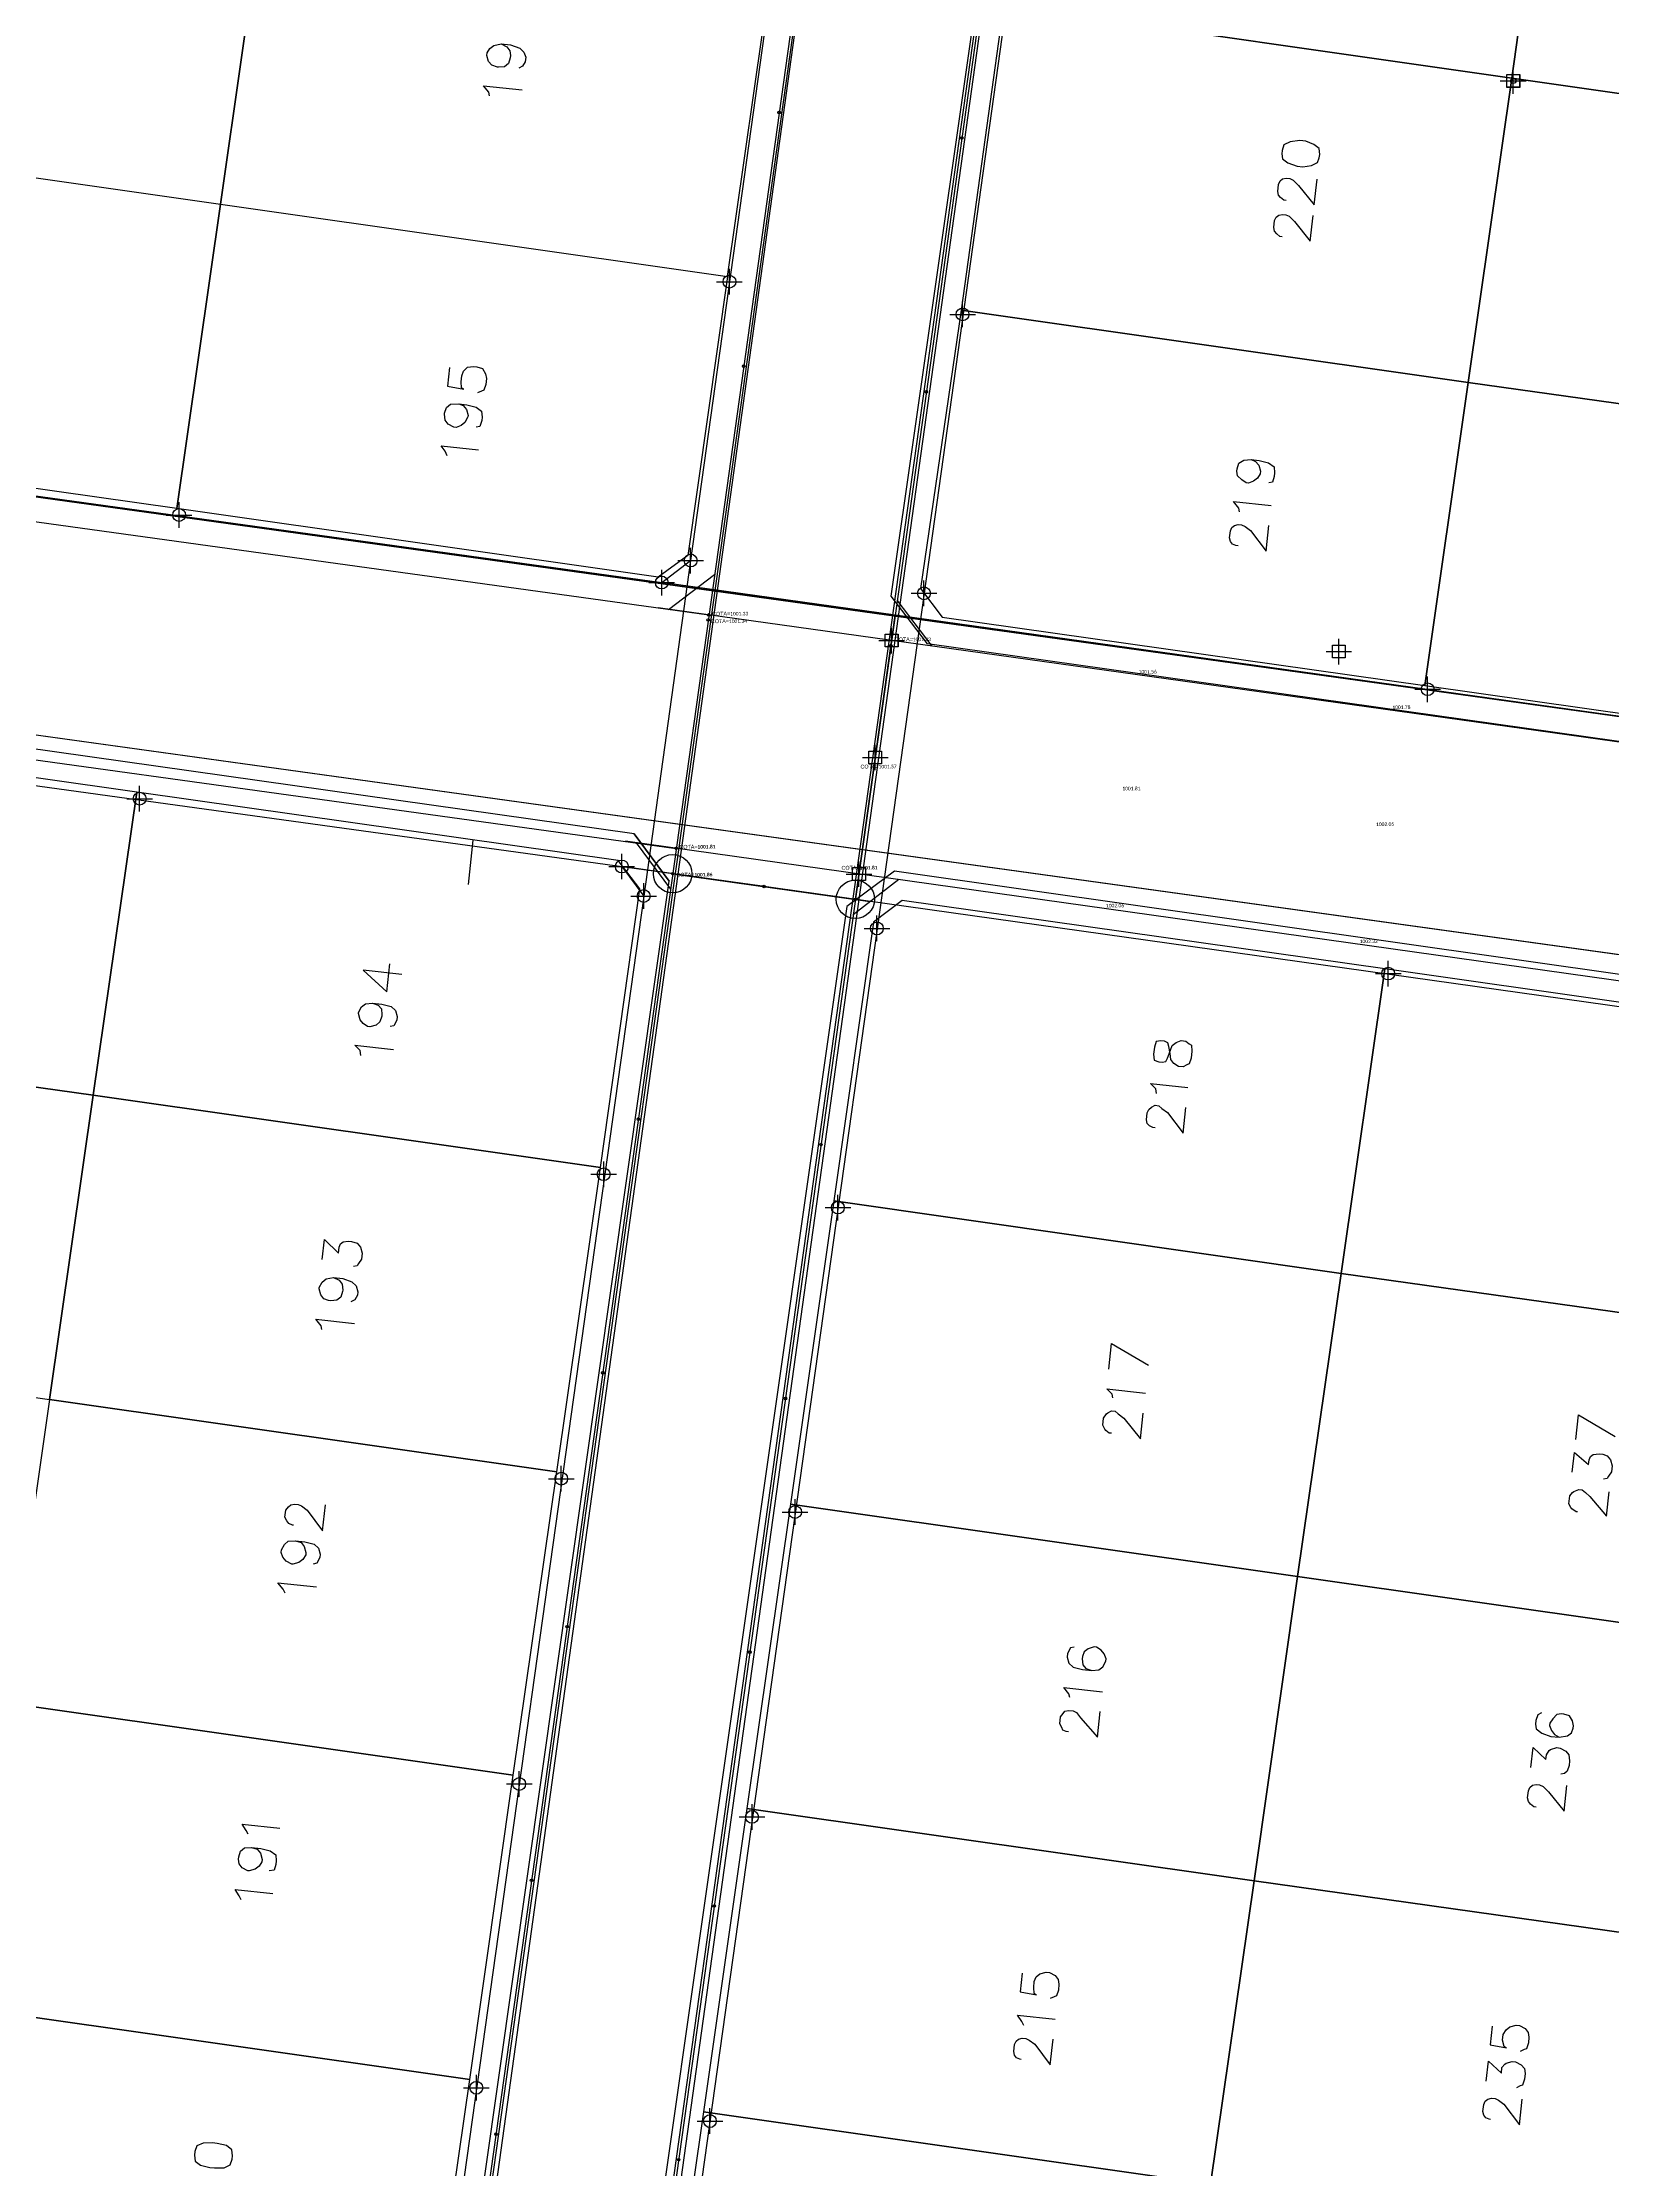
# Model space of a CAD drawing. Header units: metres. Extents: x -977055 to 805873, y -1033982 to 242021.
# Drawn here: x 919.5 to 980.7, y 897.5 to 980.5 of the extents above; entities that cross this region are included whole.
import ezdxf

# ---------------------------------------------------------------- set-up
doc = ezdxf.new("R2010")
doc.units = ezdxf.units.M
doc.header["$PDMODE"] = 32
doc.header["$PDSIZE"] = 1.5
for name, color, linetype in [('12-CONDICIONES EXISTENTES', 2, 'Continuous'), ('C-ANNO-MATC-TEXT', 150, 'Continuous'), ('C-ROAD-PROF-TEXT', 11, 'Continuous'), ('LOTE 243', 6, 'Continuous'), ('PUNTOS V', 4, 'Continuous'), ('V-NODE', 1, 'Continuous')]:
    doc.layers.add(name, color=color, linetype=linetype)
doc.layers.add('PDF2_area escolar', color=7, linetype='Continuous', true_color=0x989898)
doc.layers.add('PDF_Geometry', color=7, linetype='Continuous', true_color=0x797979)
doc.layers.get('PDF2_area escolar').off()
doc.styles.add('CITY2', font='stylu.ttf', dxfattribs={"height": 0.2})
doc.styles.get("Standard").update_dxf_attribs({"font": 'arial.ttf'})
doc.dimstyles.new('COTAS2', dxfattribs={"dimtxt": 0.02, "dimasz": 0.1, "dimexe": 0.15, "dimexo": 0.08, "dimgap": 0.05, "dimtad": 1, "dimzin": 0, "dimdsep": 46, "dimtxsty": 'CITY2', "dimblk": 'ARCHTICK', "dimcen": 1, "dimdle": 0.1, "dimclrd": 1, "dimclre": 1, "dimclrt": 2, "dimadec": 0, "dimazin": 0, "dimtfac": 1, "dimtofl": 0, "dimtmove": 0, "dimatfit": 3, "dimldrblk": 'ARCHTICK', "dimfxl": 0.18, "dimtolj": 1, "dimtzin": 0, "dimarcsym": 0})

# ---------------------------------------------------------------- blocks, each defined once
blk = doc.blocks.new('base')
at = {"layer": 'PDF_Geometry', "lineweight": 25, "extrusion": (-0.000787417, 0.063364, 0.99799), "elevation": 0.026}
for points in [[(-314.355, -197.288), (-299.601, -195.681), (-292.744, -194.188), (-282.663, -192.111), (-274.476, -190.361), (-258.037, -185.154), (-248.029, -180.61), (-240.539, -177.71), (-228.643, -174.042), (-222.733, -172.714), (-217.384, -171.04), (-209.935, -169.248), (-202.16, -164.759), (-196.196, -160.284), (-195.073, -159.817), (-178.095, -157.457), (-154.298, -156.614), (-136.667, -154.611), (-124.436, -153.164), (-118.066, -151.474), (-100.79, -146.646), (-80.955, -140.967), (-73.385, -139.328), (-61.694, -135.822), (-40.504, -131.604), (-37.727, -130.872), (-17.661, -129.441), (1.311, -127.461), (21.092, -124.929), (41.006, -122.83), (47.376, -123.458), (63.592, -123.186), (81.402, -124.312), (85.639, -96.072), (88.705, -66.393), (92.811, -40.781), (97.16, -22.386), (100.596, -1.562), (102.483, 8.32), (109.691, 37.361), (117.528, 76.62), (126.217, 115.638), (131.513, 149.592), (134.682, 173.973), (136.916, 195.591), (139.956, 229.678), (141.558, 250.676), (142.614, 271.37), (143.252, 283.21), (147.066, 312.938), (152.58, 355.631), (153.554, 396.042), (150.869, 418.02), (151.777, 438.639), (150.959, 458.028), (151.777, 438.639), (150.869, 418.02), (153.554, 396.042), (152.58, 355.631), (147.066, 312.938), (143.252, 283.21), (142.614, 271.37), (141.558, 250.676), (139.956, 229.678), (136.916, 195.591), (134.682, 173.973), (131.513, 149.592), (126.217, 115.638), (117.528, 76.62), (109.691, 37.361), (102.483, 8.32), (100.596, -1.562), (97.16, -22.386), (92.811, -40.781), (88.705, -66.393), (85.639, -96.072), (81.402, -124.312), (63.592, -123.186), (47.376, -123.458), (41.006, -122.83), (21.092, -124.929), (1.311, -127.461), (-17.661, -129.441), (-37.727, -130.872), (-40.504, -131.604), (-61.694, -135.822), (-73.385, -139.328), (-80.955, -140.967), (-100.79, -146.646), (-118.066, -151.474), (-124.436, -153.164), (-136.667, -154.611), (-154.298, -156.614), (-178.095, -157.457), (-195.073, -159.817), (-196.196, -160.284), (-202.16, -164.759), (-209.935, -169.248), (-217.384, -171.04), (-222.733, -172.714), (-228.643, -174.042), (-240.539, -177.71), (-248.029, -180.61), (-258.037, -185.154), (-274.476, -190.361), (-282.663, -192.111), (-292.744, -194.188), (-299.601, -195.681), (-314.355, -197.288), (-312.178, -178.446), (-309.146, -157.898), (-306.876, -132.899), (-305.823, -118.002), (-298.643, -78.802), (-291.055, -45.077), (-282.252, -15.116), (-275.645, 10.473), (-270.319, 33.898), (-263.825, 63.164), (-258.15, 86.408), (-284.424, 123.888)], [(-120.33, -7.08), (-121.726, -5.196), (-110.823, 64.902), (-108.945, 66.252), (-70.522, 60.325), (-69.126, 58.441), (-80.029, -11.657), (-81.907, -13.007)], [(-54.176, 36.654), (-54.394, 36.773), (-54.514, 36.926), (-54.538, 37.115), (-54.527, 37.206), (-54.454, 37.429), (-54.3, 37.55), (-54.066, 37.568), (-54.02, 37.562), (-53.797, 37.489), (-53.677, 37.335), (-53.613, 37.096), (-53.624, 37.004), (-53.737, 36.833), (-53.891, 36.712), (-54.176, 36.654), (-54.542, 36.698), (-54.897, 36.833), (-55.063, 36.992), (-55.132, 37.186), (-55.11, 37.369), (-54.997, 37.541), (-54.849, 37.616)], [(-53.7, 38.683), (-53.671, 38.54), (-53.47, 38.284), (-54.978, 38.466)], [(-84.739, 43.164), (-84.647, 43.153), (-84.521, 43.045), (-84.441, 42.943), (-84.412, 42.8), (-84.445, 42.526), (-84.507, 42.395), (-84.609, 42.314), (-84.752, 42.285), (-84.889, 42.301), (-85.021, 42.364), (-85.227, 42.574), (-85.83, 43.342), (-85.951, 42.337)], [(-84.568, 44.581), (-84.477, 44.57), (-84.35, 44.462), (-84.27, 44.36), (-84.241, 44.217), (-84.274, 43.943), (-84.336, 43.811), (-84.439, 43.731), (-84.581, 43.702), (-84.718, 43.718), (-84.85, 43.781), (-85.056, 43.991), (-85.659, 44.759), (-85.781, 43.754)], [(-52.006, 49.283), (-51.917, 50.015), (-52.552, 50.137), (-52.466, 50.081), (-52.448, 49.847), (-52.475, 49.618), (-52.543, 49.441), (-52.702, 49.274), (-52.936, 49.256), (-53.073, 49.273), (-53.296, 49.346), (-53.411, 49.545), (-53.435, 49.734), (-53.408, 49.962), (-53.334, 50.185), (-53.237, 50.22), (-53.089, 50.295)], [(-52.343, 50.715), (-52.52, 50.783), (-52.641, 50.936), (-52.705, 51.176), (-52.699, 51.222), (-52.58, 51.439), (-52.427, 51.56), (-52.233, 51.629), (-52.142, 51.618), (-51.924, 51.499), (-51.803, 51.346), (-51.785, 51.112), (-51.791, 51.066), (-51.864, 50.843), (-52.018, 50.722), (-52.343, 50.715), (-52.663, 50.754), (-53.023, 50.843), (-53.235, 51.008), (-53.253, 51.242), (-53.237, 51.379), (-53.164, 51.602), (-53.021, 51.631)], [(-51.867, 52.744), (-51.797, 52.55), (-51.637, 52.346), (-53.099, 52.522)], [(-83.242, 53.278), (-83.419, 53.346), (-83.54, 53.5), (-83.604, 53.739), (-83.593, 53.831), (-83.479, 54.003), (-83.326, 54.123), (-83.132, 54.193), (-83.04, 54.182), (-82.869, 54.068), (-82.702, 53.909), (-82.679, 53.721), (-82.69, 53.629), (-82.763, 53.406), (-82.962, 53.291), (-83.242, 53.278), (-83.562, 53.317), (-83.922, 53.407), (-84.134, 53.571), (-84.152, 53.805), (-84.136, 53.943), (-84.062, 54.166), (-83.92, 54.195)], [(-82.766, 55.308), (-82.736, 55.165), (-82.535, 54.909), (-83.998, 55.085)], [(-82.697, 56.644), (-82.606, 56.633), (-82.474, 56.571), (-82.394, 56.469), (-82.365, 56.326), (-82.398, 56.052), (-82.46, 55.92), (-82.562, 55.84), (-82.705, 55.811), (-82.842, 55.827), (-82.974, 55.889), (-83.186, 56.054), (-83.783, 56.868), (-83.904, 55.862)], [(-70.522, 60.325), (-69.126, 58.441)], [(-52.49, 69.513), (-52.699, 67.776)], [(-58.98, 67.605), (-60.33, 69.484)], [(-95.361, 161.299), (-95.875, 161.268), (-108.942, 77.056), (-107.591, 75.178), (-69.128, 69.199), (-67.25, 70.549), (-53.172, 161.224)], [(-69.128, 69.199), (-67.25, 70.549)], [(-49.844, 72.997), (-48.336, 72.815), (-49.253, 73.667), (-49.385, 72.57)], [(-48.69, 74.11), (-48.913, 74.183), (-49.034, 74.336), (-49.052, 74.57), (-49.046, 74.616), (-48.973, 74.839), (-48.819, 74.96), (-48.58, 75.024), (-48.488, 75.013), (-48.317, 74.899), (-48.196, 74.746), (-48.132, 74.506), (-48.138, 74.46), (-48.256, 74.243), (-48.41, 74.122), (-48.69, 74.11), (-49.056, 74.154), (-49.416, 74.243), (-49.582, 74.403), (-49.646, 74.642), (-49.629, 74.779), (-49.51, 74.997), (-49.368, 75.026)], [(-48.214, 76.139), (-48.19, 75.951), (-47.983, 75.74), (-49.492, 75.922)], [(-79.241, 78.022), (-79.217, 77.834), (-79.01, 77.623), (-80.473, 77.8)], [(-79.172, 79.359), (-79.081, 79.348), (-78.949, 79.285), (-78.869, 79.183), (-78.84, 79.04), (-78.873, 78.766), (-78.935, 78.635), (-79.037, 78.554), (-79.186, 78.479), (-79.323, 78.496), (-79.449, 78.604), (-79.661, 78.768), (-80.258, 79.582), (-80.379, 78.577)], [(-46.604, 84.106), (-46.698, 83.329), (-47.237, 83.858), (-47.265, 83.629), (-47.327, 83.498), (-47.429, 83.417), (-47.618, 83.394), (-47.755, 83.41), (-47.978, 83.483), (-48.098, 83.637), (-48.162, 83.877), (-48.135, 84.105), (-48.021, 84.277), (-47.965, 84.363), (-47.822, 84.392)], [(-47.03, 84.807), (-47.248, 84.926), (-47.368, 85.079), (-47.386, 85.313), (-47.381, 85.359), (-47.308, 85.582), (-47.154, 85.703), (-46.92, 85.721), (-46.829, 85.71), (-46.651, 85.642), (-46.531, 85.489), (-46.467, 85.249), (-46.472, 85.203), (-46.591, 84.986), (-46.745, 84.865), (-47.03, 84.807), (-47.396, 84.851), (-47.75, 84.986), (-47.917, 85.145), (-47.981, 85.385), (-47.964, 85.522), (-47.851, 85.694), (-47.703, 85.769)], [(-46.554, 86.836), (-46.525, 86.693), (-46.324, 86.437), (-47.832, 86.619)], [(-77.25, 88.772), (-77.371, 87.767), (-78.797, 88.634)], [(-77.392, 89.902), (-77.363, 89.76), (-77.156, 89.549), (-78.665, 89.731)], [(-77.318, 91.284), (-77.227, 91.273), (-77.101, 91.166), (-77.06, 91.114), (-76.986, 90.966), (-77.019, 90.692), (-77.132, 90.52), (-77.183, 90.48), (-77.331, 90.405), (-77.469, 90.422), (-77.595, 90.529), (-77.807, 90.694), (-78.45, 91.514), (-78.571, 90.508)], [(-95.439, 91.752), (-95.555, 90.792), (-96.981, 91.659)], [(-95.285, 93.032), (-95.379, 92.255), (-95.923, 92.738), (-95.945, 92.555), (-96.008, 92.423), (-96.11, 92.343), (-96.344, 92.325), (-96.481, 92.341), (-96.659, 92.409), (-96.779, 92.563), (-96.843, 92.802), (-96.815, 93.031), (-96.702, 93.202), (-96.645, 93.288), (-96.503, 93.318)], [(-45.354, 94.482), (-45.309, 94.476), (-45.177, 94.414), (-45.097, 94.312), (-45.022, 94.164), (-45.055, 93.889), (-45.163, 93.763), (-45.265, 93.683), (-45.408, 93.654), (-45.545, 93.67), (-45.677, 93.732), (-45.889, 93.897), (-46.486, 94.711), (-46.607, 93.705)], [(-95.469, 94.584), (-95.423, 94.579), (-95.252, 94.465), (-95.211, 94.414), (-95.136, 94.266), (-95.175, 93.946), (-95.283, 93.82), (-95.334, 93.78), (-95.528, 93.71), (-95.665, 93.727), (-95.791, 93.835), (-95.958, 93.994), (-96.606, 94.768), (-96.722, 93.808)], [(-45.42, 95.093), (-45.643, 95.166), (-45.764, 95.319), (-45.827, 95.559), (-45.816, 95.65), (-45.703, 95.822), (-45.549, 95.943), (-45.31, 96.007), (-45.264, 96.001), (-45.047, 95.882), (-44.926, 95.729), (-44.857, 95.535), (-44.868, 95.443), (-44.987, 95.226), (-45.14, 95.105), (-45.42, 95.093), (-45.786, 95.137), (-46.146, 95.226), (-46.312, 95.386), (-46.376, 95.625), (-46.359, 95.762), (-46.24, 95.98), (-46.098, 96.009)], [(-44.989, 97.127), (-44.914, 96.979), (-44.713, 96.723), (-46.222, 96.905)], [(-75.756, 99.629), (-75.614, 99.658), (-75.495, 99.875), (-75.478, 100.012), (-75.542, 100.252), (-75.709, 100.411), (-76.069, 100.501), (-76.434, 100.545), (-76.714, 100.532), (-76.868, 100.412), (-76.987, 100.194), (-76.998, 100.103), (-76.928, 99.909), (-76.808, 99.755), (-76.636, 99.642), (-76.545, 99.631), (-76.305, 99.695), (-76.151, 99.815), (-76.084, 99.993), (-76.073, 100.084), (-76.091, 100.318), (-76.211, 100.472), (-76.434, 100.545)], [(-75.565, 101.6), (-75.536, 101.457), (-75.335, 101.201), (-76.844, 101.383)], [(-75.497, 102.936), (-75.406, 102.925), (-75.274, 102.863), (-75.239, 102.766), (-75.164, 102.618), (-75.198, 102.343), (-75.305, 102.217), (-75.362, 102.131), (-75.505, 102.102), (-75.688, 102.124), (-75.819, 102.187), (-75.98, 102.391), (-76.629, 103.165), (-76.75, 102.16)], [(-93.968, 102.425), (-93.82, 102.5), (-93.747, 102.723), (-93.73, 102.861), (-93.754, 103.049), (-93.966, 103.214), (-94.32, 103.349), (-94.64, 103.388), (-94.971, 103.335), (-95.125, 103.214), (-95.193, 103.037), (-95.204, 102.945), (-95.18, 102.757), (-95.065, 102.558), (-94.842, 102.484), (-94.75, 102.473), (-94.562, 102.497), (-94.403, 102.663), (-94.289, 102.835), (-94.278, 102.927), (-94.348, 103.12), (-94.468, 103.274), (-94.64, 103.388)], [(-93.526, 104.552), (-93.62, 103.775), (-94.119, 104.252), (-94.141, 104.069), (-94.254, 103.897), (-94.305, 103.857), (-94.545, 103.793), (-94.682, 103.81), (-94.9, 103.929), (-95.02, 104.083), (-95.038, 104.317), (-95.016, 104.499), (-94.943, 104.722), (-94.841, 104.803), (-94.698, 104.832)], [(-93.71, 106.104), (-93.619, 106.093), (-93.493, 105.985), (-93.412, 105.883), (-93.383, 105.74), (-93.416, 105.466), (-93.478, 105.334), (-93.581, 105.254), (-93.723, 105.225), (-93.861, 105.241), (-93.992, 105.303), (-94.199, 105.514), (-94.802, 106.282), (-94.923, 105.276)], [(-43.438, 106.539), (-43.363, 106.391), (-43.208, 106.141), (-44.67, 106.317)], [(-43.56, 107.064), (-43.783, 107.137), (-43.904, 107.291), (-43.968, 107.531), (-43.957, 107.622), (-43.843, 107.794), (-43.69, 107.914), (-43.45, 107.978), (-43.404, 107.973), (-43.187, 107.854), (-43.066, 107.7), (-43.043, 107.512), (-43.054, 107.42), (-43.127, 107.197), (-43.281, 107.077), (-43.56, 107.064), (-43.926, 107.108), (-44.286, 107.198), (-44.498, 107.363), (-44.516, 107.597), (-44.5, 107.734), (-44.427, 107.957), (-44.238, 107.98)], [(-43.13, 109.099), (-43.055, 108.951), (-42.899, 108.7), (-44.362, 108.876)], [(-73.575, 112.35), (-73.487, 113.081), (-74.121, 113.204), (-74.035, 113.147), (-74.017, 112.913), (-74.044, 112.684), (-74.112, 112.507), (-74.266, 112.386), (-74.505, 112.323), (-74.642, 112.339), (-74.86, 112.458), (-74.981, 112.612), (-75.004, 112.8), (-74.977, 113.029), (-74.903, 113.252), (-74.807, 113.286), (-74.658, 113.361)], [(-73.607, 114.394), (-73.532, 114.246), (-73.376, 113.995), (-74.839, 114.171)], [(-91.892, 114.649), (-91.804, 115.381), (-92.439, 115.503), (-92.353, 115.447), (-92.289, 115.207), (-92.316, 114.979), (-92.43, 114.807), (-92.583, 114.686), (-92.823, 114.622), (-92.96, 114.639), (-93.178, 114.758), (-93.298, 114.911), (-93.322, 115.1), (-93.294, 115.328), (-93.221, 115.551), (-93.124, 115.586), (-92.976, 115.661)], [(-73.493, 115.725), (-73.447, 115.719), (-73.315, 115.657), (-73.235, 115.555), (-73.206, 115.412), (-73.239, 115.138), (-73.301, 115.006), (-73.403, 114.926), (-73.546, 114.897), (-73.683, 114.913), (-73.815, 114.975), (-74.027, 115.14), (-74.624, 115.954), (-74.745, 114.948)], [(-91.634, 116.797), (-91.727, 116.02), (-92.226, 116.498), (-92.254, 116.269), (-92.362, 116.143), (-92.413, 116.103), (-92.652, 116.039), (-92.789, 116.056), (-93.007, 116.175), (-93.128, 116.328), (-93.151, 116.517), (-93.124, 116.745), (-93.05, 116.968), (-92.954, 117.003), (-92.805, 117.078)], [(-91.777, 118.299), (-91.732, 118.293), (-91.6, 118.231), (-91.52, 118.128), (-91.49, 117.986), (-91.523, 117.712), (-91.586, 117.58), (-91.688, 117.5), (-91.831, 117.47), (-91.968, 117.487), (-92.099, 117.549), (-92.311, 117.714), (-92.909, 118.528), (-93.03, 117.522)]]:
    blk.add_lwpolyline(points, dxfattribs=at)
for points in [[(-93.603, 38.482), (-95.401, 26.643), (-75.646, 23.567), (-73.803, 35.401)], [(-113.358, 41.558), (-115.206, 29.678), (-95.401, 26.643), (-93.603, 38.482)], [(-43.143, 42.79), (-44.986, 30.956), (-25.186, 27.875), (-23.388, 39.714)], [(-62.897, 45.866), (-64.746, 33.986), (-44.986, 30.956), (-43.143, 42.79)], [(-91.755, 50.362), (-93.603, 38.482), (-73.803, 35.401), (-72, 47.287)], [(-111.514, 53.392), (-113.358, 41.558), (-93.603, 38.482), (-91.755, 50.362)], [(-43.143, 42.79), (-41.294, 54.67), (-22.494, 51.756), (-21.661, 50.589), (-23.388, 39.714)], [(-84.588, 41.338), (-84.611, 41.526), (-84.823, 41.691), (-85.178, 41.826), (-85.407, 41.854), (-85.738, 41.801), (-85.983, 41.691), (-86.05, 41.514), (-86.067, 41.377), (-86.049, 41.143), (-85.837, 40.978), (-85.528, 40.848), (-85.299, 40.821), (-84.923, 40.868), (-84.678, 40.978), (-84.604, 41.201)], [(-62.897, 45.866), (-61.215, 56.746), (-60.048, 57.579), (-41.294, 54.67), (-43.143, 42.79)], [(-89.911, 62.197), (-91.755, 50.362), (-72, 47.287), (-70.273, 58.161), (-71.111, 59.283)], [(-109.833, 64.272), (-111.514, 53.392), (-91.755, 50.362), (-89.911, 62.197), (-108.666, 65.106)], [(-37.747, 77.567), (-39.59, 65.733), (-20.79, 62.819), (-19.669, 63.657), (-17.987, 74.538)], [(-57.502, 80.643), (-59.183, 69.763), (-58.345, 68.642), (-39.59, 65.733), (-37.747, 77.567)], [(-86.359, 85.14), (-88.208, 73.26), (-69.407, 70.346), (-68.286, 71.184), (-66.604, 82.064)], [(-106.119, 88.17), (-107.795, 77.335), (-106.962, 76.168), (-88.208, 73.26), (-86.359, 85.14)], [(-35.898, 89.447), (-37.747, 77.567), (-17.987, 74.538), (-16.144, 86.372)], [(-79.148, 76.481), (-79.166, 76.715), (-79.344, 76.783), (-79.481, 76.799), (-79.623, 76.77), (-79.686, 76.638), (-79.816, 76.329), (-79.883, 76.152), (-80.037, 76.031), (-80.231, 75.962), (-80.414, 75.984), (-80.54, 76.092), (-80.626, 76.149), (-80.644, 76.383), (-80.611, 76.657), (-80.538, 76.88), (-80.441, 76.915), (-80.292, 76.99), (-80.11, 76.968), (-79.938, 76.854), (-79.817, 76.7), (-79.799, 76.466), (-79.741, 76.181), (-79.711, 76.039), (-79.58, 75.976), (-79.443, 75.96), (-79.254, 75.983), (-79.181, 76.207)], [(-55.653, 92.523), (-57.502, 80.643), (-37.747, 77.567), (-35.898, 89.447)], [(-84.516, 96.974), (-86.359, 85.14), (-66.604, 82.064), (-64.761, 93.899)], [(-104.27, 100.05), (-106.119, 88.17), (-86.359, 85.14), (-84.516, 96.974)], [(-53.81, 104.357), (-55.653, 92.523), (-35.898, 89.447), (-34.055, 101.282)], [(-82.667, 108.854), (-84.516, 96.974), (-64.761, 93.899), (-62.913, 105.779)], [(-102.427, 111.884), (-104.27, 100.05), (-84.516, 96.974), (-82.667, 108.854)], [(-51.961, 116.238), (-53.81, 104.357), (-34.055, 101.282), (-32.207, 113.162)], [(-80.824, 120.689), (-82.667, 108.854), (-62.913, 105.779), (-61.07, 117.613)], [(-100.578, 123.764), (-102.427, 111.884), (-82.667, 108.854), (-80.824, 120.689)], [(-50.118, 128.072), (-51.961, 116.238), (-32.207, 113.162), (-30.364, 124.996)], [(-78.975, 132.569), (-80.824, 120.689), (-61.07, 117.613), (-59.221, 129.493)], [(-41.187, 119.066), (-41.205, 119.301), (-41.417, 119.465), (-41.777, 119.555), (-41.96, 119.577), (-42.331, 119.575), (-42.576, 119.466), (-42.649, 119.243), (-42.666, 119.106), (-42.648, 118.872), (-42.436, 118.707), (-42.076, 118.617), (-41.893, 118.595), (-41.522, 118.597), (-41.277, 118.706), (-41.203, 118.929)]]:
    blk.add_lwpolyline(points, close=True, dxfattribs=at)
blk.add_lwpolyline([(-45.276, 166.718), (-60.33, 69.484), (-58.98, 67.605), (-20.511, 61.672), (-18.633, 63.023), (0.247, 184.698, 0.636424), (-2.755, 186.728), (-17.682, 177.908)], format="xyb", dxfattribs=at)
blk = doc.blocks.new('*U3056')
at = {"color": 0, "linetype": 'ByBlock', "lineweight": -2, "transparency": 16777216}
for p, q in [((-1, 0), (1, 0)), ((0, -1), (0, 1))]:
    blk.add_line(p, q, dxfattribs=at)
blk.add_circle((0, 0), 0.5, dxfattribs=at)
blk = doc.blocks.new('*U3074', base_point=(955.37, 969.874, 1001.419))
at = {"layer": 'V-NODE', "color": 90, "lineweight": -2, "xscale": 0.5, "yscale": 0.5, "zscale": 0.5}
blk.add_blockref('*U3056', (955.37, 969.874, 1001.419), dxfattribs=at)
blk = doc.blocks.new('*U3077', base_point=(953.864, 958.99, 1002.067))
at = {"layer": 'V-NODE', "color": 90, "lineweight": -2, "xscale": 0.5, "yscale": 0.5, "zscale": 0.5}
blk.add_blockref('*U3056', (953.864, 958.99, 1002.067), dxfattribs=at)
blk = doc.blocks.new('*U3080', base_point=(952.027, 945.909, 1002.774))
at = {"layer": 'V-NODE', "color": 90, "lineweight": -2, "xscale": 0.5, "yscale": 0.5, "zscale": 0.5}
blk.add_blockref('*U3056', (952.027, 945.909, 1002.774), dxfattribs=at)
blk = doc.blocks.new('*U3083', base_point=(950.504, 935.015, 1003.477))
at = {"layer": 'V-NODE', "color": 90, "lineweight": -2, "xscale": 0.5, "yscale": 0.5, "zscale": 0.5}
blk.add_blockref('*U3056', (950.504, 935.015, 1003.477), dxfattribs=at)
blk = doc.blocks.new('*U3086', base_point=(948.836, 923.133, 1004.321))
at = {"layer": 'V-NODE', "color": 90, "lineweight": -2, "xscale": 0.5, "yscale": 0.5, "zscale": 0.5}
blk.add_blockref('*U3056', (948.836, 923.133, 1004.321), dxfattribs=at)
blk = doc.blocks.new('*U3089', base_point=(947.153, 911.234, 1005.203))
at = {"layer": 'V-NODE', "color": 90, "lineweight": -2, "xscale": 0.5, "yscale": 0.5, "zscale": 0.5}
blk.add_blockref('*U3056', (947.153, 911.234, 1005.203), dxfattribs=at)
blk = doc.blocks.new('*U3092', base_point=(945.51, 899.36, 1006.168))
at = {"layer": 'V-NODE', "color": 90, "lineweight": -2, "xscale": 0.5, "yscale": 0.5, "zscale": 0.5}
blk.add_blockref('*U3056', (945.51, 899.36, 1006.168), dxfattribs=at)
blk = doc.blocks.new('*U3116', base_point=(936.396, 900.662, 1005.885))
at = {"layer": 'V-NODE', "color": 90, "lineweight": -2, "xscale": 0.5, "yscale": 0.5, "zscale": 0.5}
blk.add_blockref('*U3056', (936.396, 900.662, 1005.885), dxfattribs=at)
blk = doc.blocks.new('*U3119', base_point=(938.067, 912.518, 1004.977))
at = {"layer": 'V-NODE', "color": 90, "lineweight": -2, "xscale": 0.5, "yscale": 0.5, "zscale": 0.5}
blk.add_blockref('*U3056', (938.067, 912.518, 1004.977), dxfattribs=at)
blk = doc.blocks.new('*U3122', base_point=(939.707, 924.433, 1004.107))
at = {"layer": 'V-NODE', "color": 90, "lineweight": -2, "xscale": 0.5, "yscale": 0.5, "zscale": 0.5}
blk.add_blockref('*U3056', (939.707, 924.433, 1004.107), dxfattribs=at)
blk = doc.blocks.new('*U3125', base_point=(941.365, 936.316, 1003.333))
at = {"layer": 'V-NODE', "color": 90, "lineweight": -2, "xscale": 0.5, "yscale": 0.5, "zscale": 0.5}
blk.add_blockref('*U3056', (941.365, 936.316, 1003.333), dxfattribs=at)
blk = doc.blocks.new('*U3128', base_point=(942.926, 947.174, 1002.671))
at = {"layer": 'V-NODE', "color": 90, "lineweight": -2, "xscale": 0.5, "yscale": 0.5, "zscale": 0.5}
blk.add_blockref('*U3056', (942.926, 947.174, 1002.671), dxfattribs=at)
blk = doc.blocks.new('*U3131', base_point=(942.071, 948.326, 1002.585))
at = {"layer": 'V-NODE', "color": 90, "lineweight": -2, "xscale": 0.5, "yscale": 0.5, "zscale": 0.5}
blk.add_blockref('*U3056', (942.071, 948.326, 1002.585), dxfattribs=at)
blk = doc.blocks.new('*U3134', base_point=(923.253, 950.972, 1002.288))
at = {"layer": 'V-NODE', "color": 90, "lineweight": -2, "xscale": 0.5, "yscale": 0.5, "zscale": 0.5}
blk.add_blockref('*U3056', (923.253, 950.972, 1002.288), dxfattribs=at)
blk = doc.blocks.new('*U3137', base_point=(924.793, 962.045, 1001.664))
at = {"layer": 'V-NODE', "color": 90, "lineweight": -2, "xscale": 0.5, "yscale": 0.5, "zscale": 0.5}
blk.add_blockref('*U3056', (924.793, 962.045, 1001.664), dxfattribs=at)
blk = doc.blocks.new('*U3140', base_point=(944.758, 960.267, 1001.858))
at = {"layer": 'V-NODE', "color": 90, "lineweight": -2, "xscale": 0.5, "yscale": 0.5, "zscale": 0.5}
blk.add_blockref('*U3056', (944.758, 960.267, 1001.858), dxfattribs=at)
blk = doc.blocks.new('*U3143', base_point=(943.63, 959.409, 1001.897))
at = {"layer": 'V-NODE', "color": 90, "lineweight": -2, "xscale": 0.5, "yscale": 0.5, "zscale": 0.5}
blk.add_blockref('*U3056', (943.63, 959.409, 1001.897), dxfattribs=at)
blk = doc.blocks.new('*U3146', base_point=(973.521, 955.245, 1002.46))
at = {"layer": 'V-NODE', "color": 90, "lineweight": -2, "xscale": 0.5, "yscale": 0.5, "zscale": 0.5}
blk.add_blockref('*U3056', (973.521, 955.245, 1002.46), dxfattribs=at)
blk = doc.blocks.new('*U3149', base_point=(971.983, 944.147, 1003.073))
at = {"layer": 'V-NODE', "color": 90, "lineweight": -2, "xscale": 0.5, "yscale": 0.5, "zscale": 0.5}
blk.add_blockref('*U3056', (971.983, 944.147, 1003.073), dxfattribs=at)
blk = doc.blocks.new('*U3158', base_point=(946.273, 971.151, 1001.314))
at = {"layer": 'V-NODE', "color": 90, "lineweight": -2, "xscale": 0.5, "yscale": 0.5, "zscale": 0.5}
blk.add_blockref('*U3056', (946.273, 971.151, 1001.314), dxfattribs=at)
blk = doc.blocks.new('*U4233')
at = {"color": 0, "linetype": 'ByBlock', "lineweight": -2, "transparency": 16777216}
for p, q in [((-1, 0), (1, 0)), ((0, -1), (0, 1))]:
    blk.add_line(p, q, dxfattribs=at)
blk.add_lwpolyline([(-0.5, -0.5), (-0.5, 0.5), (0.5, 0.5), (0.5, -0.5)], close=True, dxfattribs=at)
blk = doc.blocks.new('*U4545')
at = {"color": 0, "linetype": 'ByBlock', "lineweight": -2, "transparency": 16777216}
for p, q in [((-1, 0), (1, 0)), ((0, -1), (0, 1))]:
    blk.add_line(p, q, dxfattribs=at)
blk.add_circle((0, 0), 0.5, dxfattribs=at)
blk = doc.blocks.new('*U4623', base_point=(976.867, 978.986, 1001.021))
at = {"layer": 'V-NODE', "lineweight": -2, "xscale": 0.2, "yscale": 0.2, "zscale": 0.2}
blk.add_blockref('*U4545', (976.867, 978.986, 1001.021), dxfattribs=at)
blk = doc.blocks.new('_ArchTick')
at = {"color": 0, "linetype": 'ByBlock', "const_width": 0.15}
blk.add_lwpolyline([(-0.5, -0.5), (0.5, 0.5)], dxfattribs=at)
blk = doc.blocks.new('*D5672')
at = {"color": 1, "linetype": 'Continuous', "lineweight": -2, "transparency": 16777216}
for p, q in [((823.034, 976.089), (1046.132, 945.156)), ((821.77, 966.976), (1044.869, 936.043))]:
    blk.add_line(p, q, dxfattribs=at)
at = {"color": 1, "lineweight": -2, "transparency": 16777216}
blk.add_line((1045.997, 945.276), (1044.706, 935.965), dxfattribs=at)
at = {"layer": 'Defpoints', "color": 0, "transparency": 16777216}
for p in [(822.955, 976.1, 1001.655), (821.691, 966.987, 1001.655), (1044.72, 936.064)]:
    blk.add_point(p, dxfattribs=at)
at = {"color": 1, "lineweight": -2, "transparency": 16777216, "xscale": 0.1, "yscale": 0.1, "zscale": 0.1}
for p, rotation in [((1045.984, 945.177), 82.1062066754318), ((1044.72, 936.064), 262.1062066754318)]:
    blk.add_blockref('_ArchTick', p, dxfattribs=dict(at, rotation=rotation))
at = {"color": 2, "transparency": 16777216, "insert": (1045.199, 940.642), "char_height": 0.2, "attachment_point": 5, "rotation": 82.10621, "style": 'CITY2'}
blk.add_mtext('\\A1;9.20', dxfattribs=at)

msp = doc.modelspace()

# ---------------------------------------------------------------- linework, layer by layer
at = {"color": 1, "elevation": 1010.921}
msp.add_lwpolyline([(938.32565, 853.49253), (977.19382, 1133.04779), (969.57923, 1130.55567), (930.81283, 851.13877), (938.32565, 853.49253)], dxfattribs=at)
at = {"color": 1}
msp.add_lwpolyline([(805.30767, 969.25808), (1040.88005, 936.59856), (1042.14356, 945.71138), (806.57117, 978.3709), (805.30767, 969.25808)], dxfattribs=at)
at = {"layer": '12-CONDICIONES EXISTENTES', "color": 1}
for points, elevation in [([(992.401, 952.597), (943.63, 959.409)], 2001.763), ([(992.26254, 951.60663), (943.49167, 958.41861)], 2001.763), ([(990.95192, 942.4553), (942.21039, 949.31624)], 1003.431), ([(990.813, 941.465), (942.071, 948.326)], 1003.431)]:
    msp.add_lwpolyline(points, dxfattribs=dict(at, elevation=elevation))
msp.add_lwpolyline([(951.18788, 947.04532), (952.73708, 958.13698)], dxfattribs=at)
for centre in [(945.4705, 958.14492, 1001.429), (944.19594, 949.03363, 1001.429)]:
    msp.add_circle(centre, 0.05, dxfattribs=at)
at = {"layer": 'LOTE 243', "color": 1, "elevation": 1009.43524}
for points in [[(977.00002, 1131.99893), (965.07922, 1047.15006), (962.46607, 1028.44811), (952.78003, 959.1458), (950.94785, 946.05157), (937.95342, 853.36412)], [(977.09482, 1131.955), (965.17825, 1047.13615), (962.56511, 1028.43427), (952.87906, 959.13196), (951.04689, 946.03771), (938.06969, 853.47319)], [(978.04222, 1131.51066), (966.16852, 1046.99702), (963.55549, 1028.29589), (953.86944, 958.99354), (952.03724, 945.89914), (939.06001, 853.33435)]]:
    msp.add_lwpolyline(points, dxfattribs=at)
at = {"layer": 'LOTE 243', "color": 1, "linetype": 'ByBlock', "elevation": 1009.43524}
for points in [[(969.31839, 1128.35544), (958.04827, 1048.13787), (955.43438, 1029.43062), (945.74837, 960.12858), (943.91635, 947.03543), (930.42045, 850.77109)], [(968.254, 1127.967), (957.058, 1048.277), (954.444, 1029.569), (944.758, 960.267), (942.926, 947.174), (929.43014, 850.90993)], [(955.81636, 1031.44177), (955.53342, 1029.41678), (945.84741, 960.11474), (944.01539, 947.02157), (930.51216, 850.70494)]]:
    msp.add_lwpolyline(points, dxfattribs=at)
at = {"layer": 'PUNTOS V', "color": 1}
for points, elevation in [([(906.026, 964.61), (943.63, 959.409)], 1001.429), ([(903.89501, 963.89522), (945.47081, 958.14488)], 1001.429), ([(943.63, 959.409), (944.758, 960.267)], 1001.429), ([(943.89089, 958.3634), (945.69127, 959.72047)], 1001.429), ([(954.18141, 956.92609), (952.82176, 958.72453)], 1001.429), ([(902.63397, 954.78205), (944.19594, 949.03363)], 1001.429), ([(904.451, 953.516), (947.554, 947.56957)], 1002.064), ([(942.63043, 949.25015), (943.97311, 947.44107)], 1002.064), ([(942.071, 948.326), (942.926, 947.174)], 1002.064), ([(952.88654, 947.81517), (951.09891, 946.44407)], 1002.064)]:
    msp.add_lwpolyline(points, dxfattribs=dict(at, elevation=elevation))
msp.add_lwpolyline([(944.05761, 948.04495), (951.75455, 946.96587)], dxfattribs=at)
for centre in [(948.21206, 977.75591), (955.34233, 976.75627), (946.82786, 967.85217), (953.95813, 966.85253), (945.44333, 957.94848), (952.5736, 956.94884), (944.05761, 948.04495), (947.62274, 947.54513), (951.18788, 947.04532), (942.71504, 938.46661), (949.8453, 937.46697), (941.32665, 928.56346), (948.45692, 927.56382), (939.93827, 918.66031), (947.06853, 917.66067), (938.54918, 908.75725), (945.67945, 907.75762), (937.1615, 898.85401), (944.29177, 897.85437)]:
    msp.add_circle(centre, 0.05, dxfattribs=at)
for p in [(944.05761, 948.04495), (951.18788, 947.04532)]:
    msp.add_point(p, dxfattribs=at)

# ---------------------------------------------------------------- block references
at = {"layer": 'C-ANNO-MATC-TEXT', "lineweight": -2, "xscale": 0.5, "yscale": 0.5, "zscale": 0.5}
for p in [(976.859, 978.984, 1001.019), (976.866, 978.988, 1001.03), (976.867, 978.986, 1001.019), (952.599, 957.147, 1001.342), (952.601, 957.146, 1001.328), (970.057, 956.715, 1002.353), (951.961, 952.581, 1001.588), (951.962, 952.581, 1001.568), (951.326, 948.033, 1001.808), (951.326, 948.033, 1001.841)]:
    msp.add_blockref('*U4233', p, dxfattribs=at)
at = {"layer": 'PDF2_area escolar'}
msp.add_blockref('base', (882.736, 1016.336, 999.038), dxfattribs=at)
at = {"layer": 'V-NODE'}
for name, p in [('*U4623', (976.867, 978.986, 1001.019)), ('*U3158', (946.273, 971.151, 1001.314)), ('*U3074', (955.37, 969.874, 1001.419)), ('*U3137', (924.793, 962.045, 1001.664)), ('*U3140', (944.758, 960.267, 1001.858)), ('*U3143', (943.63, 959.409, 1001.897)), ('*U3077', (953.864, 958.99, 1002.067)), ('*U3146', (973.521, 955.245, 1002.46)), ('*U3134', (923.253, 950.972, 1002.288)), ('*U3131', (942.071, 948.326, 1002.585)), ('*U3128', (942.926, 947.174, 1002.671)), ('*U3080', (952.027, 945.909, 1002.774)), ('*U3149', (971.983, 944.147, 1003.073)), ('*U3125', (941.365, 936.316, 1003.333)), ('*U3083', (950.504, 935.015, 1003.477)), ('*U3122', (939.707, 924.433, 1004.107)), ('*U3086', (948.836, 923.133, 1004.321)), ('*U3119', (938.067, 912.518, 1004.977)), ('*U3089', (947.153, 911.234, 1005.203)), ('*U3116', (936.396, 900.662, 1005.885)), ('*U3092', (945.51, 899.36, 1006.168))]:
    msp.add_blockref(name, p, dxfattribs=at)

# ---------------------------------------------------------------- texts
at = {"layer": 'C-ROAD-PROF-TEXT', "color": 11, "linetype": 'Continuous', "lineweight": -3, "char_height": 0.15, "attachment_point": 8, "rotation": 0.5711077}
for s, insert in [('{\\C2;COTA=\\fCalibri|b0|i0|c0|p34;\\H0.91667x;\\C256;1001.34}', (946.25383, 957.82696, 1998.306)), ('{\\C2;COTA=\\fCalibri|b0|i0|c0|p34;\\H0.91667x;\\C256;1001.33}', (946.30201, 958.12017, 1998.306)), ('{\\C2;COTA=\\fCalibri|b0|i0|c0|p34;\\H0.91667x;\\C256;1001.33}', (953.43173, 957.11658, 1998.306)), ('{\\fCalibri|b0|i0|c0|p34;\\H0.91667x;\\C256;1001.56}', (962.59585, 955.85594, 2012.86624)), ('{\\fCalibri|b0|i0|c0|p34;\\H0.91667x;\\C256;1001.78}', (972.49971, 954.47264, 2012.86624)), ('{\\C2;COTA=\\fCalibri|b0|i0|c0|p34;\\H0.91667x;\\C256;1001.57}', (952.09323, 952.15232)), ('{\\fCalibri|b0|i0|c0|p34;\\H0.91667x;\\C256;1001.81}', (961.95958, 951.3005, 2012.86624)), ('{\\fCalibri|b0|i0|c0|p34;\\H0.91667x;\\C256;1002.05}', (971.86201, 949.90696, 2012.86624)), ('{\\C2;COTA=\\fCalibri|b1|i0|c0|p34;\\H0.91667x;\\C2;\\c2092017;1001.81}', (945.02512, 949.02325, 1998.306)), ('{\\C2;COTA=\\fCalibri|b1|i0|c0|p34;\\H0.91667x;\\C2;\\c2092017;1001.86}', (944.90347, 947.93248, 1998.306)), ('{\\C2;COTA=\\fCalibri|b1|i0|c0|p34;\\H0.91667x;\\C2;\\c2092017;1001.81}', (951.34993, 948.20555)), ('{\\fCalibri|b0|i0|c0|p34;\\H0.91667x;\\C256;1002.06}', (961.32147, 946.73191, 2012.86624)), ('{\\fCalibri|b0|i0|c0|p34;\\H0.91667x;\\C256;1002.32}', (971.22385, 945.33803, 2012.86624))]:
    msp.add_mtext(s, dxfattribs=dict(at, insert=insert))

# ---------------------------------------------------------------- dimensions: what is measured, and where the dimension line sits
at = {"color": 1}
dim = msp.add_aligned_dim(p1=(822.9546, 976.09999, 1001.655), p2=(821.6911, 966.98717, 1001.655), distance=225.16254, dimstyle='COTAS2', dxfattribs=at)
dim.commit()
dim.dimension.update_dxf_attribs({"geometry": '*D5672', "text_midpoint": (1045.19926, 940.64153)})

doc.saveas('drawing.dxf')
